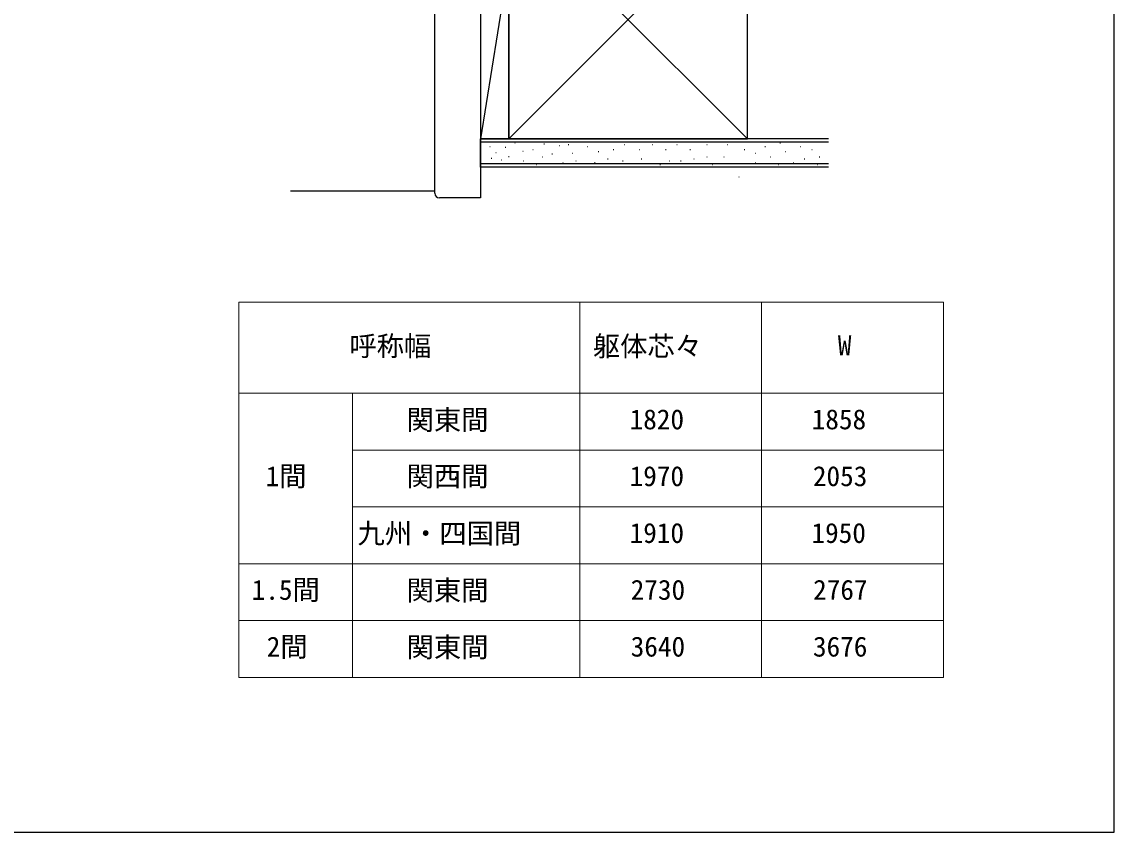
# Model space of a CAD drawing. Units: millimetres, scale not verified. Extents: x -700 to 700, y -1044 to 1038.
# Drawn here: x 219.6 to 700, y -1043.8 to -687.3 of the extents above; entities that cross this region are included whole.
import ezdxf
from ezdxf.enums import TextEntityAlignment as Align

# ---------------------------------------------------------------- set-up
doc = ezdxf.new("R2010")
doc.units = ezdxf.units.MM
doc.header["$LTSCALE"] = 6
doc.layers.add('0-1_TABLE1', color=7, linetype='Continuous', lineweight=18)
doc.layers.add('0-9_YKK_ZWAK', color=7, linetype='Continuous')
doc.layers.add('0-A_YSS_K', color=3, linetype='Continuous')
doc.styles.add('ＭＳ ゴシック', font='')
doc.styles.get('ＭＳ ゴシック').set_extended_font_data('MS Gothic')

msp = doc.modelspace()

# ---------------------------------------------------------------- linework, layer by layer
at = {"layer": '0-1_TABLE1'}
for p, q in [((314.947, -810.64), (624.947, -810.64)), ((314.947, -975.685), (314.947, -810.64)), ((464.947, -975.685), (464.947, -810.64)), ((544.947, -975.685), (544.947, -810.64)), ((624.947, -975.685), (624.947, -810.64)), ((314.947, -850.685), (624.947, -850.685)), ((364.947, -975.685), (364.947, -850.685)), ((364.947, -875.685), (624.947, -875.685)), ((364.947, -900.685), (624.947, -900.685)), ((314.947, -925.685), (624.947, -925.685)), ((314.947, -950.685), (624.947, -950.685)), ((314.947, -975.685), (624.947, -975.685))]:
    msp.add_line(p, q, dxfattribs=at)
at = {"layer": '0-9_YKK_ZWAK'}
msp.add_lwpolyline([(-700, -1043.8), (700, -1043.8), (700, 996.2)], dxfattribs=at)
at = {"layer": '0-A_YSS_K'}
for p, q in [((433.719, -738.701), (538.719, -633.701)), ((433.719, -633.701), (538.719, -738.701)), ((433.719, -661.701), (421.219, -738.701)), ((433.719, -738.701), (433.719, -661.701)), ((574.395, -738.701), (421.219, -738.701)), ((421.219, -751.201), (421.219, -738.701)), ((574.395, -740.201), (421.219, -740.201)), ((425.335, -742.149), (425.535, -742.149)), ((428.011, -744.681), (428.211, -744.681)), ((432.212, -742.44), (432.412, -742.44)), ((436.402, -740.531), (436.602, -740.531)), ((439.91, -744.149), (440.11, -744.149)), ((444.258, -743.416), (444.458, -743.416)), ((449.2, -740.921), (449.4, -740.921)), ((455.826, -741.7), (456.026, -741.7)), ((459.917, -741.267), (460.117, -741.267)), ((468.159, -742.091), (468.359, -742.091)), ((473.104, -744.24), (473.304, -744.24)), ((479.697, -743.416), (479.897, -743.416)), ((484.642, -741.267), (484.842, -741.267)), ((491.167, -743.416), (491.367, -743.416)), ((496.936, -741.267), (497.136, -741.267)), ((502.705, -743.416), (502.905, -743.416)), ((507.65, -741.267), (507.85, -741.267)), ((513.419, -743.416), (513.619, -743.416)), ((520.837, -741.267), (521.037, -741.267)), ((529.902, -741.267), (530.102, -741.267)), ((537.32, -743.416), (537.52, -743.416)), ((546.385, -742.091), (546.585, -742.091)), ((552.979, -740.443), (553.179, -740.443)), ((555.451, -744.24), (555.651, -744.24)), ((562.045, -742.091), (562.245, -742.091)), ((566.989, -743.416), (567.189, -743.416)), ((426.05, -747.202), (426.25, -747.202)), ((430.531, -748.042), (430.731, -748.042)), ((433.674, -746.488), (433.874, -746.488)), ((440.138, -748.36), (440.338, -748.36)), ((448.379, -746.712), (448.579, -746.712)), ((452.708, -745.319), (452.908, -745.319)), ((457.445, -749.185), (457.645, -749.185)), ((461.566, -745.064), (461.766, -745.064)), ((463.214, -748.36), (463.414, -748.36)), ((471.456, -749.185), (471.656, -749.185)), ((477.225, -747.536), (477.425, -747.536)), ((483.818, -748.36), (484.018, -748.36)), ((491.991, -747.536), (492.191, -747.536)), ((504.353, -748.36), (504.553, -748.36)), ((509.298, -748.36), (509.498, -748.36)), ((515.067, -747.536), (515.267, -747.536)), ((520.837, -746.712), (521.037, -746.712)), ((528.254, -746.712), (528.454, -746.712)), ((542.265, -745.064), (542.465, -745.064)), ((542.265, -749.185), (542.465, -749.185)), ((548.858, -746.712), (549.058, -746.712)), ((558.748, -749.185), (558.948, -749.185)), ((563.693, -747.536), (563.893, -747.536)), ((570.286, -746.712), (570.486, -746.712)), ((574.395, -749.701), (421.219, -749.701)), ((574.395, -751.201), (421.219, -751.201)), ((437.182, -749.606), (437.382, -749.606)), ((445.907, -750.009), (446.107, -750.009)), ((452.518, -749.606), (452.718, -749.606)), ((500.233, -750.009), (500.433, -750.009)), ((523.309, -750.009), (523.509, -750.009)), ((552.155, -750.009), (552.355, -750.009)), ((569.462, -750.009), (569.662, -750.009)), ((534.847, -755.433), (535.047, -755.433)), ((401.219, -761.701), (337.719, -761.701))]:
    msp.add_line(p, q, dxfattribs=at)
msp.add_lwpolyline([(538.719, -738.701), (538.719, -633.701), (433.719, -633.701), (433.719, -738.701)], close=True, dxfattribs=at)
for points in [[(401.219, -762.701), (401.219, -676.701), (404.219, -676.701), (404.219, -664.701), (406.219, -662.701), (421.219, -662.701)], [(421.219, -662.701), (421.219, -764.701), (403.219, -764.701)], [(433.719, -661.701), (421.219, -661.701), (421.219, -738.701), (433.719, -738.701)]]:
    msp.add_lwpolyline(points, dxfattribs=at)
msp.add_arc((403.219, -762.701), 2, 180.00002, 270, dxfattribs=at)

# ---------------------------------------------------------------- texts
at = {"layer": '0-1_TABLE1', "style": 'ＭＳ ゴシック'}
for s, p in [('呼称幅', (363.629, -836.935)), ('躯体芯々', (470.72, -837.003)), ('W', (578.47, -836.662)), ('関東間', (388.799, -869.424)), ('1820', (486.879, -869.185)), ('1858', (566.981, -869.185)), ('1間', (326.788, -894.219)), ('関西間', (388.799, -894.253)), ('1970', (486.879, -894.185)), ('2053', (567.492, -894.185)), ('九州・四国間', (367.186, -919.39)), ('1910', (486.879, -919.185)), ('1950', (566.879, -919.185)), ('1.5間', (320.652, -944.219)), ('関東間', (388.799, -944.424)), ('2730', (487.356, -944.185)), ('2767', (567.595, -944.185)), ('2間', (327.265, -969.219)), ('関東間', (388.799, -969.424)), ('3640', (487.356, -969.185)), ('3676', (567.527, -969.185))]:
    msp.add_text(s, height=8.798, dxfattribs=at).set_placement(p, align=Align.BOTTOM_LEFT)

doc.saveas('drawing.dxf')
